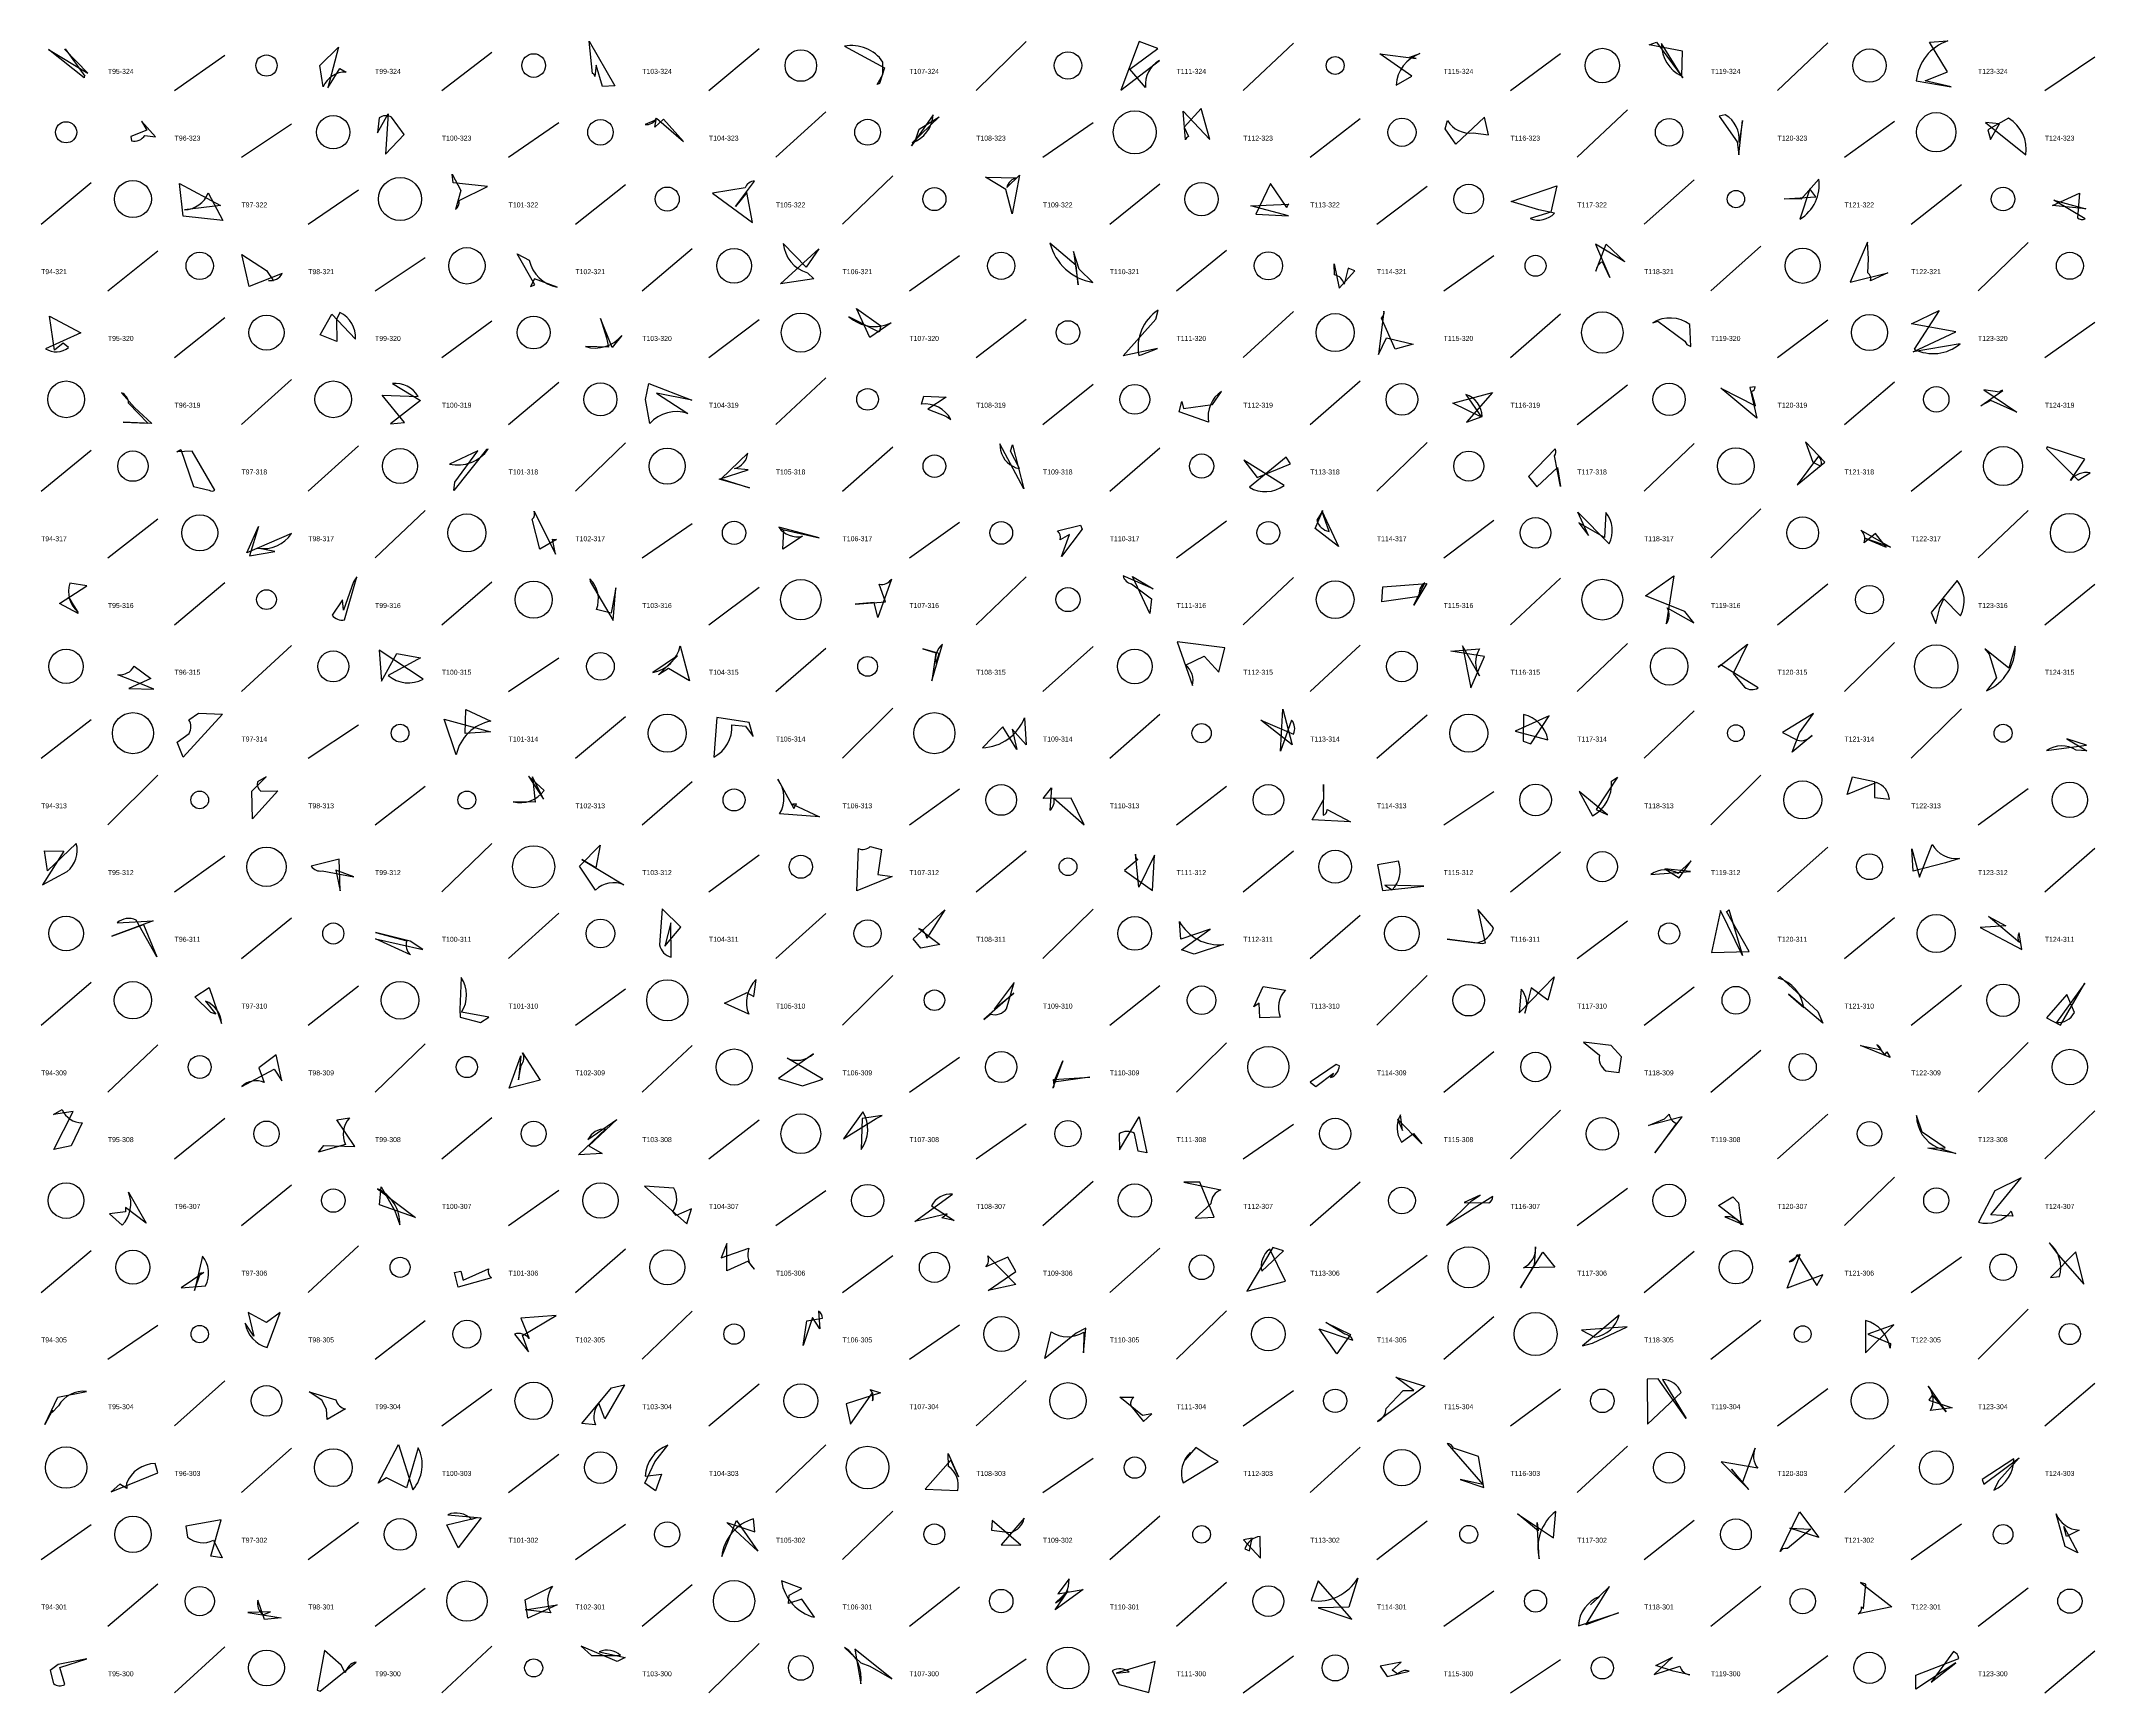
# Model space of a CAD drawing. Header units: millimetres. Extents: x -1 to 9990, y 0 to 15990.
# Drawn here: x 3760 to 4990, y 12000 to 12990 of the extents above; entities that cross this region are included whole.
import ezdxf

# ---------------------------------------------------------------- set-up
doc = ezdxf.new("R2010")
doc.units = ezdxf.units.MM
doc.layers.add('TEXT', color=3, linetype='Continuous')
doc.layers.add('WALL', color=1, linetype='Continuous')

msp = doc.modelspace()

# ---------------------------------------------------------------- linework, layer by layer
for points in [[(4096.3, 12962.5), (4092.4, 12975.3), (4091.7, 12968.4, 0.3), (4090.2, 12970.2), (4088.2, 12989.6), (4103.7, 12962.8)], [(4417.6, 12989.4), (4406.7, 12960.2), (4429.7, 12978, 0.3), (4421.4, 12961.9), (4412.1, 12972.8), (4428.7, 12985.2)], [(4727.4, 12988.9), (4743.2, 12967.6), (4730.4, 12988.1, 0.3), (4742.6, 12968.7), (4743, 12983.5), (4723.1, 12987.3)], [(4901.7, 12971.3), (4890.9, 12989), (4902, 12989.7, 0.3), (4883, 12965.8), (4903.9, 12962.2), (4888.4, 12965.9)], [(3774.3, 12984.5), (3774.5, 12984.9), (3786.2, 12968.7, 0.3), (3785.9, 12967.7), (3764.4, 12984.5), (3788.1, 12970.5)], [(3931.7, 12961.7), (3938.9, 12973.3), (3942.7, 12971.1, 0.3), (3928.9, 12962.3), (3926.9, 12975), (3938.2, 12986)], [(4260.8, 12963.7), (4264.1, 12969.6), (4264.2, 12977.1, 0.3), (4241.1, 12986.5), (4265.1, 12973.6), (4262.1, 12964.2)], [(4583.5, 12979.3), (4579.7, 12980), (4585.8, 12982.1, 0.3), (4571.5, 12963.2), (4581, 12968.6), (4561.8, 12982)], [(3823.4, 12936.3), (3813.8, 12932.5), (3814.1, 12929.8, 0.3), (3822.2, 12933.1), (3828.5, 12932.3), (3820.1, 12941.7)], [(3966.2, 12921.9), (3977.4, 12933.6), (3969.9, 12944, 0.3), (3962.4, 12943.6), (3961.5, 12934.6), (3967.9, 12946)], [(4127.6, 12938), (4128.3, 12942.5), (4121.7, 12939.6, 0.3), (4128.6, 12943.4), (4144.8, 12929.5), (4132.7, 12942.9)], [(4285.9, 12936.9), (4297.8, 12944.3), (4281.6, 12928.7, 0.3), (4294.3, 12945.5), (4281.3, 12926.8), (4283.5, 12929.6)], [(4454.8, 12949.2), (4444.6, 12938.1), (4447.1, 12932.4, 0.3), (4445.4, 12930.5), (4444, 12947.7), (4459.9, 12930.7)], [(4607.2, 12927.9), (4600.9, 12937), (4602.3, 12942, 0.3), (4617.7, 12934.6), (4626.8, 12933.5), (4624.5, 12944)], [(4776.8, 12921.5), (4779, 12942.1), (4776.9, 12928.9, 0.3), (4768.6, 12945.5), (4764.9, 12944.7), (4775.8, 12929.3)], [(4932.9, 12940.1), (4924.4, 12940.9), (4948.7, 12921.5, 0.3), (4938.3, 12943.4), (4925.9, 12936.5), (4927.4, 12930.6)], [(3842.8, 12904.4), (3867.5, 12891.1), (3845.8, 12888.5, 0.3), (3860.1, 12898.7), (3868.9, 12882.1), (3845, 12884.7)], [(4006.2, 12909.9), (4011.4, 12900.1), (4008.1, 12888.7, 0.3), (4010.4, 12894.1), (4027.3, 12902.5), (4006.8, 12904.8)], [(4182.6, 12899), (4175.8, 12890.6), (4187.3, 12905.8, 0.3), (4181.6, 12901.7), (4162, 12898.5), (4186, 12881)], [(4337.7, 12900.8), (4325.6, 12908.2), (4344.4, 12907.7, 0.3), (4338.3, 12901.9), (4346, 12909.4), (4341.5, 12886.2)], [(4507.1, 12885), (4484.4, 12891), (4507.2, 12891.9, 0.3), (4506.1, 12890), (4496.3, 12904.4), (4487.4, 12885.9)], [(4667.8, 12902.9), (4664.1, 12887.1), (4651.7, 12883.3, 0.3), (4666.4, 12886.5), (4656.9, 12888.6), (4640.4, 12893.5)], [(4822.9, 12896.4), (4819.2, 12901.1), (4813.3, 12882.9, 0.3), (4824.6, 12907), (4814.1, 12895), (4803.8, 12895.2)], [(4964.5, 12891.2), (4980.8, 12898.5), (4979.6, 12883.8, 0.3), (4984.1, 12883.2), (4965.3, 12894.4), (4984.5, 12889.1)], [(4225.7, 12865.2), (4218.2, 12854.1), (4204.4, 12868.4, 0.3), (4218.9, 12850.8), (4222.7, 12847.2), (4202.8, 12844.3)], [(4381.1, 12843.6), (4379.9, 12855.1), (4364.2, 12868.6, 0.3), (4389.9, 12845.1), (4381.7, 12852.9), (4378.2, 12863.6)], [(4690.9, 12868), (4699.4, 12848), (4695, 12857.4, 0.3), (4691.2, 12851.8), (4697.3, 12868), (4708.4, 12857.3)], [(4843.5, 12845.3), (4865.9, 12850.8), (4855.6, 12846, 0.3), (4854.1, 12850.8), (4854.4, 12859.2), (4853.9, 12869.2)], [(3895.1, 12852.1), (3899.1, 12846), (3896.2, 12846.2, 0.3), (3904.4, 12850.4), (3884.7, 12842.6), (3880.3, 12861.8)], [(4055.6, 12843.6), (4045.2, 12862.2), (4052.3, 12858.4, 0.3), (4069.1, 12842.2), (4055.4, 12847.2), (4053.2, 12842.6)], [(4546.7, 12851.9), (4542.8, 12853.6), (4540.4, 12844.1, 0.3), (4534.7, 12849.5), (4534.4, 12856.2), (4537.4, 12841.6)], [(4262.9, 12819), (4261.9, 12815.2), (4243.8, 12824.5, 0.3), (4269.1, 12820.9), (4256.3, 12812.1), (4248.3, 12829.4)], [(3765, 12824.9), (3783.8, 12814.8), (3762.7, 12805.2, 0.3), (3776.5, 12806), (3773.2, 12808.7), (3768, 12804.5)], [(3927.2, 12813.7), (3934.1, 12826), (3948.4, 12811, 0.3), (3939, 12827.1), (3936.9, 12822.8), (3937.1, 12809.6)], [(4098.6, 12811.9), (4099.9, 12806.3), (4086, 12806.6, 0.3), (4107.8, 12813.2), (4102, 12806), (4095, 12823.4)], [(4408, 12801.1), (4427.7, 12823.1), (4428.9, 12828.4, 0.3), (4417.4, 12801.2), (4418.8, 12801.7), (4428.5, 12805.5)], [(4581.8, 12808.1), (4571, 12805), (4562.7, 12823.7, 0.3), (4564.2, 12827.9), (4560.9, 12801.9), (4565.8, 12811.8)], [(4745.6, 12807.8), (4748, 12806.6), (4747.4, 12819.9, 0.3), (4725.2, 12820.9), (4728.3, 12821.9), (4744.5, 12809.9)], [(4880.2, 12820.2), (4896.7, 12828.3), (4881.8, 12805.1, 0.3), (4909.2, 12808.2), (4881.1, 12803.4), (4906.7, 12815.4)], [(3977.6, 12761.2), (3964.2, 12777.6), (3985.8, 12776.7, 0.3), (3970.4, 12784.4), (3987.2, 12774.4), (3969.2, 12760.4)], [(4149.7, 12774.6), (4128.6, 12778.8), (4147.4, 12766.5, 0.3), (4124.5, 12760.6), (4122, 12775), (4124, 12784.5)], [(4444.1, 12769.6), (4461.6, 12772), (4467, 12779.8, 0.3), (4459.2, 12761.3), (4441.6, 12767.6), (4443.1, 12773.8)], [(4766, 12781.6), (4786.7, 12771.1), (4784.4, 12779.7, 0.3), (4786.5, 12782.4), (4783.4, 12782), (4787.5, 12763.8)], [(4927.6, 12774.3), (4921.7, 12771.1), (4934.9, 12780.2, 0.3), (4932.9, 12779.3), (4923.4, 12780.7), (4943.2, 12767.4)], [(3809.1, 12761.3), (3824, 12760.8), (3812.4, 12772.7, 0.3), (3808.2, 12778.9), (3815.9, 12770.2), (3826.4, 12760.5)], [(4291.1, 12769.2), (4301.8, 12764.9), (4304.9, 12763, 0.3), (4287.2, 12772.2), (4288.6, 12777), (4302.1, 12776.3)], [(4629.2, 12779.2), (4613.6, 12761.3), (4623.1, 12764.7, 0.3), (4613.3, 12778), (4622.6, 12764.3), (4605.4, 12772.8)], [(3843.6, 12745), (3851.2, 12722.8), (3860.7, 12720.6, 0.3), (3864.1, 12720.5), (3850.5, 12743.9), (3841.3, 12743.5)], [(4007.8, 12725.3), (4021.6, 12744.2), (4004.6, 12736.2, 0.3), (4027.8, 12745.2), (4026.7, 12744.9), (4007.1, 12720.3)], [(4348.5, 12721.4), (4334.1, 12748.3), (4334.6, 12744.5, 0.3), (4345.9, 12733.5), (4340.5, 12744), (4341.8, 12747.8)], [(4668.1, 12734.2), (4669.9, 12722.7), (4666.4, 12741.1, 0.3), (4666.7, 12745.3), (4650.8, 12728.8), (4655.7, 12722.5)], [(4816.6, 12749.5), (4821, 12737.4), (4825.9, 12734.9, 0.3), (4824.5, 12741), (4811.7, 12723.8), (4828.3, 12737.4)], [(4961, 12745.5), (4980, 12726.5), (4987.2, 12730.9, 0.3), (4975.3, 12726.3), (4984, 12739.1), (4961.4, 12746.5)], [(4166.1, 12727.1), (4183.5, 12732.7), (4175.2, 12733.5, 0.3), (4183.3, 12742.8), (4167.2, 12727.4), (4184.2, 12721.9)], [(4508.3, 12736.3), (4505.7, 12740.4), (4483.6, 12722.3, 0.3), (4504.4, 12723.4), (4480.4, 12738.6), (4488.3, 12728.1)], [(4068.7, 12691.1), (4058.6, 12685.2), (4054.2, 12703.2, 0.3), (4055.3, 12708.1), (4068.1, 12682.3), (4066.2, 12691.3)], [(4523.1, 12697.7), (4527.6, 12708.4), (4524, 12702.6, 0.3), (4531.4, 12695.9), (4527.1, 12708.3), (4537, 12686.9)], [(4686.8, 12693.4), (4680.4, 12707.5), (4699, 12688.4, 0.3), (4697, 12707.3), (4696.3, 12692.2), (4680.9, 12701)], [(3884.9, 12681.3), (3899.9, 12683.8), (3889.6, 12685.9, 0.3), (3910, 12694.7), (3883.2, 12683.1), (3890.3, 12698.8)], [(4203.3, 12697.3), (4226, 12692), (4201.8, 12698.4, 0.3), (4216, 12693), (4204.3, 12685.2), (4204.8, 12696.7)], [(4371.1, 12680.9), (4375.9, 12694.1), (4370.4, 12690.9, 0.3), (4368.7, 12696.2), (4382.4, 12699.6), (4383.5, 12697.2)], [(4864.9, 12686.4), (4858.5, 12694.6), (4851.8, 12689.1, 0.3), (4849.9, 12696.6), (4867.6, 12686.4), (4852.7, 12691.6)], [(4413.6, 12668.9), (4426, 12661.5), (4408, 12669.3, 0.3), (4413.1, 12664.5), (4425.1, 12655.4), (4424.1, 12646.6)], [(4720.8, 12657.2), (4737.8, 12669.2), (4733.3, 12640.5, 0.3), (4733.8, 12650), (4749.8, 12641.1), (4744.5, 12647.9)], [(3771.1, 12652.6), (3787.5, 12663.2), (3777.2, 12664.9, 0.3), (3782.2, 12647.5), (3776.5, 12656.6), (3782.2, 12646.6)], [(3941.2, 12648.7), (3940.6, 12654.9), (3934.3, 12645.8, 0.3), (3941.7, 12642.9), (3949, 12668.6), (3947.2, 12665.6)], [(4104.3, 12662), (4101.5, 12646.8), (4092.6, 12649.1, 0.3), (4088.7, 12667.4), (4088.9, 12665.8), (4102.7, 12642.5)], [(4247.5, 12652.2), (4265.7, 12653.6), (4262, 12664.2, 0.3), (4269.2, 12667.3), (4261.2, 12644.3), (4259, 12653.3)], [(4589.9, 12664.7), (4582.2, 12651.7), (4588.6, 12665, 0.3), (4585.4, 12656.8), (4562.9, 12653.6), (4563.6, 12662.6)], [(4897.1, 12650.3), (4899.5, 12655.4), (4909.5, 12645.4, 0.3), (4907.5, 12666.4), (4892, 12647.3), (4894.7, 12640.8)], [(3973.1, 12622.8), (3987.2, 12620.1), (3967.9, 12609.5, 0.3), (3988.9, 12607.3), (3962.5, 12624.7), (3963.8, 12606.1)], [(4129.8, 12609.9), (4141.2, 12621.4), (4126.4, 12611.3, 0.3), (4142.8, 12627.3), (4148.3, 12606.3), (4135.7, 12613.8)], [(4295.8, 12623.2), (4293.4, 12606.4), (4299.8, 12628.3, 0.3), (4296.1, 12616.7), (4297.9, 12622.7), (4288, 12625.6)], [(4468.9, 12626.1), (4440.4, 12629.8), (4449.5, 12603.5, 0.3), (4445.4, 12615.8), (4456.5, 12621.1), (4465.3, 12611.6)], [(4624.5, 12620.9), (4604.3, 12624.1), (4621.5, 12625.5, 0.3), (4621.5, 12609.3), (4611.2, 12627.4), (4616.3, 12602.1)], [(4782, 12628.4), (4773.4, 12610.8), (4780.2, 12602.5, 0.3), (4788.4, 12602.1), (4766, 12615.9), (4764.3, 12614.5)], [(4926.6, 12622.4), (4931.1, 12608.2), (4925.1, 12600.4, 0.3), (4942.3, 12627.1), (4938.4, 12613.9), (4924.1, 12625.6)], [(3827.6, 12601.3), (3820.8, 12604.2), (3805.9, 12609.9, 0.3), (3815.8, 12615.2), (3825.7, 12607.7), (3812.5, 12601.7)], [(3845, 12560.7), (3841.5, 12569.6), (3848.6, 12574.9, 0.3), (3848.5, 12583), (3854.2, 12586.9), (3868.6, 12586.4)], [(4014, 12574.9), (4014.4, 12589.1), (4029.3, 12582.2, 0.3), (4008.6, 12562.1), (4001.4, 12583.4), (4029.1, 12575.9)], [(4184.1, 12581.4), (4164.7, 12584.4), (4162.8, 12560.7, 0.3), (4173.7, 12579.9), (4181.9, 12579.1), (4186.4, 12573)], [(4344.3, 12565.3), (4335.9, 12578.8), (4323.8, 12566.3, 0.3), (4348.9, 12584.1), (4349.9, 12568), (4341.6, 12577.4)], [(4509.3, 12568.1), (4490.5, 12582.7), (4510, 12574.5, 0.3), (4508.9, 12582.8), (4502.2, 12564.2), (4503.6, 12589.3)], [(4663.1, 12585.3), (4642.7, 12576.3), (4662.4, 12571.1, 0.3), (4647.8, 12586.1), (4647.5, 12570.3), (4652.1, 12568.7)], [(4821.5, 12586.7), (4802.9, 12575.4), (4811.8, 12570.8, 0.3), (4820.6, 12573.7), (4808.6, 12563.7), (4813.1, 12575.3)], [(4973.2, 12571.7), (4985.2, 12564.5), (4978.7, 12564.8, 0.3), (4961.1, 12564.6), (4965.3, 12565.3), (4985, 12567.8)], [(3886.3, 12540.2), (3894.8, 12548.9), (3889.6, 12545.9, 0.3), (3891.7, 12540.2), (3901.8, 12540.4), (3886.7, 12523.6)], [(4054.4, 12548.8), (4055.8, 12533.6), (4042.7, 12533.9, 0.3), (4061.3, 12540.6), (4051.9, 12549.3), (4060.8, 12535.4)], [(4210, 12532.5), (4226.1, 12524.9), (4202.3, 12526.6, 0.3), (4201.2, 12547.5), (4210.9, 12529.8), (4212.4, 12532.6)], [(4698, 12526), (4681.1, 12540), (4689.2, 12525.5, 0.3), (4700.4, 12546.2), (4704.1, 12548.6), (4691.4, 12529.2)], [(4857.9, 12546.1), (4858, 12536.4), (4866.9, 12535.5, 0.3), (4859.2, 12545.4), (4841.7, 12538.3), (4844.8, 12548.9)], [(4360.2, 12535.8), (4365.2, 12542.2), (4364.1, 12528.8, 0.3), (4366.5, 12536), (4384.6, 12520), (4376.9, 12536)], [(4528.3, 12535.5), (4528.1, 12544.2), (4527.9, 12525.8, 0.3), (4530.2, 12529.2), (4544.2, 12521.8), (4521.3, 12523)], [(3773.7, 12504.3), (3760.9, 12484.1), (3775.6, 12492.2, 0.3), (3781.1, 12509), (3763.8, 12492.5), (3762, 12504.6)], [(3939.2, 12480.5), (3938.6, 12499.6), (3921.8, 12495.3, 0.3), (3928.4, 12492.5), (3947.4, 12488.9), (3936.6, 12492.9)], [(4092.2, 12494.4), (4083.8, 12499.3), (4109, 12484.1, 0.3), (4092.1, 12481), (4082.4, 12495.3), (4094.8, 12507.9)], [(4269.7, 12489.1), (4248.5, 12480.5), (4249.6, 12505.9, 0.3), (4256.6, 12507.1), (4263.3, 12505.4), (4261.2, 12490.3)], [(4426.9, 12501.9), (4417.5, 12482.7), (4415.4, 12502.5, 0.3), (4416.8, 12499.4), (4408.8, 12492.8), (4425.6, 12480.8)], [(4588.1, 12483.3), (4564.8, 12483.9), (4569.1, 12481.2, 0.3), (4572.9, 12498.3), (4560.4, 12496.1), (4563.3, 12480.8)], [(4741.1, 12488.3), (4748.1, 12498.6), (4740.5, 12490.9, 0.3), (4724.1, 12490.4), (4747.8, 12492.1), (4732.4, 12493.7)], [(4880.3, 12505.7), (4884.9, 12488.7), (4892.5, 12508.4, 0.3), (4908.9, 12499.9), (4900.6, 12497.3), (4881.2, 12492.4)], [(3821.4, 12460.4), (3829.3, 12441), (3816.9, 12463, 0.3), (3805.6, 12461.4), (3827.1, 12462.5), (3802.4, 12453.3)], [(4143.1, 12458.7), (4131.9, 12469.7), (4130.4, 12448.2, 0.3), (4137.4, 12440.9), (4137.1, 12461.4), (4133.5, 12447.4)], [(4282.3, 12451.8), (4301.2, 12469.2), (4290.4, 12452.2, 0.3), (4285.6, 12458), (4298.3, 12448.3), (4286.8, 12446.2)], [(4460.2, 12457.6), (4442.5, 12451.6), (4441.7, 12462.2, 0.3), (4468.2, 12448.4), (4450.6, 12442.7), (4442.9, 12445.1)], [(4623.2, 12448.8), (4602.1, 12451.6), (4619.4, 12449.4, 0.3), (4629.9, 12458.4), (4620.5, 12469.4), (4624.9, 12449.1)], [(4760.4, 12443.6), (4783, 12444.3), (4769.3, 12468.1, 0.3), (4770.7, 12469.4), (4778.9, 12441.9), (4765.7, 12468.8)], [(4921.2, 12458.5), (4946.3, 12445.4), (4944.6, 12455.4, 0.3), (4944.8, 12449.5), (4926.2, 12465.2), (4936.7, 12459.5)], [(3981.1, 12450.3), (3960.3, 12455.6), (3979, 12450.5, 0.3), (3981.2, 12442.2), (3960.2, 12451.7), (3988.6, 12445.3)], [(4023.2, 12401.6), (4028.2, 12404.8), (4011.8, 12407.9, 0.3), (4011.6, 12428.7), (4010.8, 12409.5), (4010.9, 12404.8)], [(4182.4, 12419.7), (4186.8, 12417.2), (4188.2, 12427.4, 0.3), (4183.8, 12406.6), (4169.3, 12413.2), (4182.4, 12419.4)], [(4342.5, 12419.2), (4324.5, 12403.4), (4328.6, 12406.6, 0.3), (4338.2, 12409.9), (4342.7, 12425.6), (4330.8, 12409.6)], [(4486.2, 12411.1), (4491.8, 12423.2), (4505.3, 12421.1, 0.3), (4502.1, 12404.9), (4489.9, 12404.4), (4489.5, 12413.3)], [(4662.3, 12415), (4652.4, 12422.4), (4648.5, 12407.3, 0.3), (4646.3, 12421.7), (4645.1, 12407.5), (4666.2, 12429.1)], [(4827, 12401.2), (4806.4, 12418.6), (4815.6, 12410.6, 0.3), (4800.4, 12428.2), (4801.4, 12429.2), (4824.1, 12408.3)], [(4969.3, 12400.1), (4983.9, 12425.2), (4967, 12401.6, 0.3), (4977.7, 12407.6), (4973.1, 12418.4), (4961.1, 12404.5)], [(3852, 12417), (3860.6, 12422.7), (3868, 12401.1, 0.3), (3858.5, 12414.5), (3864.6, 12406.7), (3861.6, 12407.7)], [(4700.2, 12387.8), (4683.8, 12389.9), (4693.3, 12382, 0.3), (4697, 12372.8), (4705.1, 12371.8), (4706.4, 12381)], [(4867.3, 12380.7), (4849.6, 12387.9), (4861.9, 12385.3, 0.3), (4859.3, 12388.2), (4864.1, 12382.1), (4865.3, 12384)], [(3900.8, 12382.3), (3890.5, 12374.5), (3893.7, 12365.8, 0.3), (3880.3, 12363.4), (3899.5, 12373.7), (3904.2, 12366.8)], [(4047.3, 12381.7), (4046, 12367.3), (4047.5, 12376, 0.3), (4048.4, 12383.5), (4058.8, 12367.1), (4040.4, 12362.3)], [(4215.9, 12363.8), (4228.2, 12367.7), (4206.8, 12380.3, 0.3), (4222.5, 12382.8), (4201.6, 12368.2), (4203.5, 12367.6)], [(4366.5, 12366), (4372, 12378.6), (4365.9, 12362.5, 0.3), (4366.7, 12364.1), (4366.4, 12367.5), (4388.1, 12368.9)], [(4523.5, 12363.4), (4534.1, 12371.4), (4532.3, 12368.7, 0.3), (4537.5, 12375.7), (4535.5, 12376.5), (4520.1, 12365.9)], [(3779.3, 12348.3), (3767.5, 12346.5), (3772.6, 12349.5, 0.3), (3784.6, 12341.6), (3778.1, 12327.7), (3767.7, 12325.6)], [(3947.9, 12327.4), (3937.2, 12343.4), (3944.7, 12344.5, 0.3), (3942.3, 12328.5), (3926.1, 12323.9), (3929.4, 12328)], [(4096, 12323.2), (4081.9, 12322.3), (4098.1, 12337.8, 0.3), (4087.5, 12331.6), (4104.9, 12343.5), (4088.1, 12327.7)], [(4263.7, 12346), (4251.8, 12344.2), (4251.1, 12325.6, 0.3), (4252.2, 12348.2), (4240.5, 12332), (4260.1, 12344.1)], [(4422.2, 12323.6), (4417.1, 12324.6), (4414.9, 12335.2, 0.3), (4405.6, 12334.9), (4405.8, 12325.4), (4417.6, 12345.1)], [(4572.4, 12343.7), (4575.3, 12337), (4574.2, 12346.3, 0.3), (4574.8, 12330), (4582, 12335.2), (4586.9, 12328.9)], [(4722.7, 12339.9), (4732.2, 12344), (4735.1, 12346.7, 0.3), (4739.4, 12341.3), (4726.4, 12323.5), (4742.8, 12345.1)], [(4900.3, 12326.5), (4886.6, 12336), (4883.2, 12345.9, 0.3), (4895.8, 12326.8), (4906.7, 12323.1), (4889.9, 12326.3)], [(3810.6, 12288.3), (3801, 12287), (3808.5, 12280.2, 0.3), (3812.4, 12300.1), (3823, 12281.5), (3810.5, 12290.8)], [(3963.7, 12303.3), (3971.9, 12288.9), (3974.9, 12280.4, 0.3), (3961.4, 12302.1), (3984.3, 12284.8), (3962.6, 12292.5)], [(4149.6, 12290.1), (4140.3, 12286), (4138.3, 12288.5, 0.3), (4138.9, 12302.4), (4121.3, 12303.7), (4146.7, 12281.1)], [(4454, 12306.1), (4444.4, 12306), (4466.5, 12301.5, 0.3), (4460.6, 12293), (4451.2, 12284.5), (4462.5, 12285)], [(4945.8, 12308.7), (4930, 12300.9), (4920.2, 12282, 0.3), (4939.9, 12288.7), (4940.9, 12285.6), (4927.6, 12286.4)], [(4302.6, 12287), (4283.2, 12282.5), (4305.9, 12298.9, 0.3), (4293.3, 12291.8), (4306.9, 12283.1), (4299.4, 12284.6)], [(4621.9, 12298.2), (4612.2, 12293.8), (4627, 12293.7, 0.3), (4629.5, 12297.4), (4601.6, 12280.1), (4616.6, 12294.8)], [(4773.2, 12297.2), (4776.6, 12293.7), (4778.4, 12280.4, 0.3), (4768.4, 12285.2), (4779.3, 12280.7), (4764.6, 12292)], [(4170.7, 12269.3), (4167.2, 12260.6), (4183.8, 12266.5, 0.3), (4187.2, 12253.8), (4183.4, 12258.6), (4170.7, 12252.9)], [(4482.1, 12240.7), (4505.2, 12246.6), (4495.8, 12265.9, 0.3), (4491.1, 12252.6), (4504, 12264.8), (4497.7, 12266.9)], [(4659.3, 12264.1), (4666.6, 12255), (4647.8, 12254.6, 0.3), (4655, 12267.2), (4654.1, 12256.5), (4646, 12242.8)], [(4978.6, 12264.2), (4963.4, 12248.9), (4968.7, 12249.4, 0.3), (4962.6, 12269.6), (4968.1, 12262.2), (4983.3, 12244.9)], [(3857.5, 12251.9), (3843.8, 12242.8), (3858.5, 12243.9, 0.3), (3856.6, 12261.7), (3851.9, 12241.2), (3855.4, 12251.6)], [(4011.3, 12252.7), (4012.7, 12247.3), (4027.9, 12254, 0.3), (4029.7, 12248.6), (4009.8, 12243.1), (4007.6, 12251.9)], [(4343.7, 12252.5), (4339, 12261.1), (4325.8, 12255.3, 0.3), (4326.9, 12261.9), (4343.7, 12244.7), (4327.2, 12241.1)], [(4805.6, 12242.5), (4813.4, 12262.7), (4806.9, 12258.2, 0.3), (4811.6, 12262.6), (4823.4, 12244.1), (4827.1, 12250.4)], [(3884.1, 12228), (3887.4, 12213.8), (3882.3, 12221.5, 0.3), (3895.4, 12207), (3903.1, 12228), (3895, 12222)], [(4216.3, 12208.2), (4218.6, 12223), (4227.9, 12224.5, 0.3), (4225.6, 12228.8), (4226.3, 12218.1), (4221.9, 12225)], [(4709.9, 12219.3), (4682.6, 12217.3), (4690.5, 12213.1, 0.3), (4705.1, 12226.4), (4683.1, 12208), (4689.2, 12209.5)], [(4068.4, 12226.2), (4047.4, 12224.5), (4052.3, 12212.4, 0.3), (4043.6, 12215), (4052, 12204.3), (4048.4, 12214.1)], [(4379.9, 12215.5), (4361.2, 12200.4), (4364.9, 12216.4, 0.3), (4384.4, 12216.2), (4384.2, 12203.7), (4385.6, 12218.5)], [(4536, 12203.1), (4525.4, 12218.2), (4545.5, 12211.3, 0.3), (4540.7, 12214.9), (4529.4, 12222), (4544.1, 12214.8)], [(4854.1, 12214.9), (4867.5, 12209.4), (4867.3, 12206.6, 0.3), (4852.7, 12223.1), (4852.7, 12203.7), (4869.5, 12220.6)], [(3762.3, 12160.9), (3770, 12177.1), (3787.3, 12180.6, 0.3), (3770.5, 12172.1), (3766.7, 12168.1), (3766.8, 12169.5)], [(3928.2, 12175.4), (3920.5, 12180.4), (3936.6, 12175.6, 0.3), (3942.3, 12170.2), (3931.3, 12163.8), (3931, 12170.1)], [(4109.4, 12184.6), (4097.7, 12164.2), (4094.1, 12173.6, 0.3), (4092.1, 12160.7), (4083.9, 12161.5), (4101.7, 12182.8)], [(4244.7, 12161), (4257.9, 12179.8), (4258, 12175.1, 0.3), (4256.6, 12181.7), (4262.8, 12179.7), (4242.2, 12173.2)], [(4419.6, 12166.2), (4406.1, 12177.2), (4414.5, 12177.2, 0.3), (4412.6, 12172.1), (4420.3, 12162.6), (4425.3, 12167.2)], [(4571.4, 12189.1), (4588.7, 12183.8), (4560.4, 12162.7, 0.3), (4565.5, 12170.4), (4575.8, 12181.2), (4582.1, 12181.1)], [(4721.8, 12188), (4722, 12161), (4742.3, 12180, 0.3), (4731.1, 12187.7), (4745.3, 12164.4), (4728.4, 12188.1)], [(4890.6, 12175.4), (4904.5, 12170.8), (4891.5, 12169.2, 0.3), (4890.2, 12183.8), (4901, 12168.5), (4892.8, 12178.5)], [(3961.9, 12125.7), (3974.1, 12148.9), (3982.7, 12121.7, 0.3), (3985.9, 12146.9), (3978.8, 12122.9), (3966.9, 12128.9)], [(4121.6, 12125.7), (4127.5, 12138.5), (4135.3, 12148.4, 0.3), (4121.7, 12129.8), (4131.6, 12131.1), (4128, 12121.1)], [(4304.9, 12139.4), (4289.5, 12122), (4309, 12121.3, 0.3), (4303.5, 12135.7), (4303.2, 12143.5), (4309.5, 12129.4)], [(4451.6, 12147), (4444.9, 12139.5), (4448.3, 12144.1, 0.3), (4443.9, 12125.8), (4464.9, 12138.6), (4459.6, 12141.7)], [(4624.1, 12123), (4620.9, 12141.6), (4605.9, 12146.6, 0.3), (4602, 12149.4), (4623.4, 12124.9), (4609.9, 12127.9)], [(4772.4, 12134), (4779, 12125.9), (4786.6, 12146.6, 0.3), (4788.2, 12134.6), (4766.2, 12138.5), (4782.7, 12121.8)], [(4944.6, 12140.9), (4932.4, 12127.3), (4929.4, 12121.4, 0.3), (4941.5, 12140.2), (4922.5, 12127.9), (4923.5, 12125.1)], [(3802, 12120.4), (3829.9, 12131.8), (3828.4, 12137.5, 0.3), (3811.1, 12125.5), (3811.4, 12122.4), (3807.1, 12125)], [(3867.8, 12103.8), (3846.7, 12099.9), (3847.7, 12093.3, 0.3), (3863.3, 12091.5), (3868.4, 12081), (3861.6, 12082)], [(4003, 12100.7), (4020.6, 12105), (4017.8, 12104, 0.3), (4003.5, 12106.8), (4023.5, 12105), (4009.7, 12087)], [(4170.6, 12102.2), (4187.4, 12096.5), (4186.7, 12104.4, 0.3), (4167.6, 12081.7), (4176.5, 12103.3), (4189.3, 12084.9)], [(4329.6, 12103.3), (4329.1, 12097.5), (4340.4, 12096.1, 0.3), (4348.7, 12104.7), (4334.9, 12088.7), (4346.7, 12088.5)], [(4644.2, 12107.3), (4665.7, 12092.9), (4667.2, 12108.8, 0.3), (4657.2, 12080.3), (4655.9, 12102.2), (4656.6, 12097.1)], [(4807.2, 12098.7), (4819.8, 12098.2), (4805.8, 12086.5, 0.3), (4801.5, 12084.8), (4813.1, 12108.6), (4824.7, 12093.1)], [(4979.7, 12084), (4972.2, 12087.7), (4966.7, 12107.4, 0.3), (4980.5, 12097.6), (4973, 12093.8), (4971.4, 12099.8)], [(4480.2, 12091.7), (4490.2, 12080.7), (4490.1, 12093.7, 0.3), (4480.9, 12086.3), (4483.6, 12085.1), (4485.3, 12092.7)], [(4208.1, 12058.6), (4215.5, 12062.6), (4203.4, 12067.1, 0.3), (4223.2, 12045.3), (4215.6, 12056.2), (4207.7, 12053.5)], [(4367.3, 12049.7), (4375.1, 12061.1), (4367.6, 12054, 0.3), (4375.6, 12068.3), (4368.9, 12059.4), (4384.1, 12061.9)], [(4545, 12044.1), (4524.8, 12067.2), (4520.7, 12055.3, 0.3), (4548.6, 12068.8), (4543.1, 12051.3), (4524.8, 12050.9)], [(3903.8, 12045), (3893.9, 12043.9), (3889.9, 12055.6, 0.3), (3892.9, 12046.7), (3897.4, 12048.6), (3883.8, 12048.2)], [(4051.5, 12044.8), (4049.9, 12055.7), (4066.2, 12063.9, 0.3), (4065.3, 12048), (4050, 12049.8), (4069.1, 12052.7)], [(4699.3, 12063.7), (4688, 12052.7), (4693.4, 12057.7, 0.3), (4680.7, 12040.3), (4704.7, 12048), (4685.2, 12040.8)], [(4849.6, 12066.1), (4868.4, 12051.5), (4848.3, 12047.4, 0.3), (4850.3, 12051.5), (4851.5, 12050.6), (4852.8, 12065.2)], [(3770.2, 12017), (3765.4, 12013.5), (3767.4, 12005.6, 0.3), (3774.2, 12005), (3771.3, 12015.2), (3787.5, 12020.4)], [(3925.3, 12001.6), (3927.2, 12001.1), (3948.7, 12018.5, 0.3), (3942.2, 12012), (3939.7, 12016.6), (3929.8, 12025.5)], [(4083.5, 12028), (4089.6, 12022.4), (4107, 12022.5, 0.3), (4094.3, 12024.7), (4109.7, 12021.2), (4105, 12018.8)], [(4269.5, 12008.5), (4247.4, 12026.2), (4250.9, 12005.5, 0.3), (4241.2, 12027.3), (4250.9, 12018), (4256.4, 12016.1)], [(4427.3, 12018.8), (4403.8, 12011.9), (4411.7, 12012.6, 0.3), (4401.5, 12013.2), (4405.7, 12005.1), (4423.4, 12000.3)], [(4561.9, 12016.1), (4566.2, 12009.9), (4579.3, 12013.1, 0.3), (4572.5, 12011.3), (4569.2, 12013.6), (4574.6, 12018.5)], [(4737.1, 12021.5), (4726, 12011), (4741.4, 12016.1, 0.3), (4747.4, 12010.8), (4737.4, 12013.1), (4727.1, 12016.5)], [(4882.8, 12002.2), (4882.8, 12010.7), (4908.4, 12020.6, 0.3), (4905.4, 12024.8), (4891.9, 12006.5), (4906.7, 12018)]]:
    msp.add_lwpolyline(points, format="xyb", close=True)
for centre, radius in [((3895, 12975), 6.39), ((4055, 12975), 7.09), ((4215, 12975), 9.47), ((4375, 12975), 8.21), ((4535, 12975), 5.38), ((4695, 12975), 10.3), ((4855, 12975), 10), ((3775, 12935), 6.35), ((3935, 12935), 9.96), ((4095, 12935), 7.62), ((4255, 12935), 7.76), ((4415, 12935), 12.9), ((4575, 12935), 8.42), ((4735, 12935), 8.24), ((4895, 12935), 11.8), ((3815, 12895), 11.1), ((3975, 12895), 12.9), ((4455, 12895), 10), ((4615, 12895), 8.88), ((4135, 12895), 7.2), ((4295, 12895), 6.91), ((4775, 12895), 5.2), ((4935, 12895), 7.05), ((4015, 12855), 10.9), ((3855, 12855), 8.19), ((4175, 12855), 10.4), ((4335, 12855), 8.12), ((4495, 12855), 8.44), ((4655, 12855), 6.3), ((4815, 12855), 10.5), ((4975, 12855), 8.08), ((3895, 12815), 10.5), ((4055, 12815), 9.82), ((4215, 12815), 11.7), ((4375, 12815), 7.11), ((4535, 12815), 11.4), ((4695, 12815), 12.4), ((4855, 12815), 10.8), ((3775, 12775), 11), ((3935, 12775), 11), ((4095, 12775), 9.9), ((4255, 12775), 6.51), ((4415, 12775), 8.93), ((4575, 12775), 9.53), ((4735, 12775), 9.67), ((4895, 12775), 7.61), ((3815, 12735), 9.11), ((3975, 12735), 10.5), ((4135, 12735), 10.8), ((4615, 12735), 9.01), ((4775, 12735), 11), ((4935, 12735), 11.7), ((4295, 12735), 6.79), ((4455, 12735), 7.26), ((4015, 12695), 11.4), ((4975, 12695), 11.7), ((3855, 12695), 10.8), ((4175, 12695), 6.97), ((4335, 12695), 6.83), ((4495, 12695), 6.83), ((4655, 12695), 9.17), ((4815, 12695), 9.55), ((3895, 12655), 5.91), ((4055, 12655), 11.1), ((4215, 12655), 12.1), ((4375, 12655), 7.19), ((4535, 12655), 11.3), ((4695, 12655), 12.2), ((4855, 12655), 8.45), ((3775, 12615), 10.3), ((3935, 12615), 9.28), ((4095, 12615), 8.29), ((4255, 12615), 5.92), ((4415, 12615), 10.4), ((4575, 12615), 9.2), ((4735, 12615), 11.2), ((4895, 12615), 13), ((3815, 12575), 12.3), ((4135, 12575), 11.4), ((4295, 12575), 12.3), ((4615, 12575), 11.4), ((3975, 12575), 5.34), ((4455, 12575), 5.76), ((4775, 12575), 5), ((4935, 12575), 5.4), ((4815, 12535), 11.4), ((3855, 12535), 5.28), ((4015, 12535), 5.35), ((4175, 12535), 6.57), ((4335, 12535), 9.22), ((4495, 12535), 9.18), ((4655, 12535), 9.5), ((4975, 12535), 10.6), ((3895, 12495), 11.8), ((4055, 12495), 12.6), ((4215, 12495), 6.92), ((4375, 12495), 5.32), ((4535, 12495), 9.85), ((4695, 12495), 9.03), ((4855, 12495), 7.74), ((3775, 12455), 10.4), ((3935, 12455), 6.33), ((4095, 12455), 8.58), ((4255, 12455), 8.16), ((4415, 12455), 10.1), ((4575, 12455), 10.4), ((4735, 12455), 6.36), ((4895, 12455), 11.4), ((3815, 12415), 11.2), ((3975, 12415), 11.3), ((4135, 12415), 12.3), ((4455, 12415), 8.54), ((4615, 12415), 9.44), ((4775, 12415), 8.33), ((4935, 12415), 9.7), ((4295, 12415), 6.14), ((4495, 12375), 12.3), ((3855, 12375), 6.82), ((4015, 12375), 6.35), ((4175, 12375), 10.8), ((4335, 12375), 9.37), ((4655, 12375), 8.87), ((4815, 12375), 8.14), ((4975, 12375), 10.6), ((3895, 12335), 7.62), ((4055, 12335), 7.5), ((4215, 12335), 11.9), ((4375, 12335), 7.88), ((4535, 12335), 9.37), ((4695, 12335), 9.74), ((4855, 12335), 7.34), ((3775, 12295), 10.7), ((3935, 12295), 7.02), ((4095, 12295), 10.6), ((4255, 12295), 9.7), ((4415, 12295), 9.94), ((4575, 12295), 8.01), ((4735, 12295), 9.73), ((4895, 12295), 7.56), ((3815, 12255), 10.2), ((4135, 12255), 10.5), ((4295, 12255), 9.03), ((4615, 12255), 12.3), ((4775, 12255), 10), ((3975, 12255), 6.01), ((4455, 12255), 7.38), ((4935, 12255), 7.95), ((4655, 12215), 12.9), ((3855, 12215), 5.2), ((4015, 12215), 8.35), ((4175, 12215), 6.11), ((4335, 12215), 10.5), ((4495, 12215), 10.1), ((4815, 12215), 5.03), ((4975, 12215), 6.34), ((3895, 12175), 9.18), ((4055, 12175), 11.2), ((4215, 12175), 10.2), ((4375, 12175), 10.9), ((4535, 12175), 6.98), ((4695, 12175), 7.07), ((4855, 12175), 11), ((3775, 12135), 12.4), ((3935, 12135), 11.3), ((4095, 12135), 9.53), ((4255, 12135), 12.8), ((4415, 12135), 6.36), ((4575, 12135), 10.9), ((4735, 12135), 9.26), ((4895, 12135), 10.1), ((3815, 12095), 10.9), ((3975, 12095), 9.54), ((4775, 12095), 9.23), ((4135, 12095), 7.55), ((4295, 12095), 6.26), ((4455, 12095), 5.27), ((4615, 12095), 5.35), ((4935, 12095), 5.88), ((4015, 12055), 12.1), ((4175, 12055), 12.4), ((3855, 12055), 8.77), ((4335, 12055), 7.03), ((4495, 12055), 9.21), ((4655, 12055), 6.64), ((4815, 12055), 7.6), ((4975, 12055), 7.27), ((3895, 12015), 10.7), ((4055, 12015), 5.41), ((4215, 12015), 7.43), ((4375, 12015), 12.5), ((4535, 12015), 7.84), ((4695, 12015), 6.64), ((4855, 12015), 9.33)]:
    msp.add_circle(centre, radius)
at = {"layer": 'WALL'}
for p, q in [((4320, 12960), (4350, 12989.3)), ((3840, 12960), (3870, 12981.2)), ((4000, 12960), (4030, 12983)), ((4160, 12960), (4190, 12985.1)), ((4480, 12960), (4510, 12988.4)), ((4640, 12960), (4670, 12982.2)), ((4800, 12960), (4830, 12988.5)), ((4960, 12960), (4990, 12980.2)), ((3880, 12920), (3910, 12940.1)), ((4040, 12920), (4070, 12940.9)), ((4200, 12920), (4230, 12947.2)), ((4360, 12920), (4390, 12940.9)), ((4520, 12920), (4550, 12943.3)), ((4680, 12920), (4710, 12948.5)), ((4840, 12920), (4870, 12941.6)), ((3760, 12880), (3790, 12905)), ((4080, 12880), (4110, 12903.7)), ((4240, 12880), (4270, 12909)), ((4400, 12880), (4430, 12904.1)), ((4560, 12880), (4590, 12902.7)), ((4720, 12880), (4750, 12906.6)), ((4880, 12880), (4910, 12903.7)), ((3920, 12880), (3950, 12900.6)), ((4760, 12840), (4790, 12866.8)), ((4920, 12840), (4950, 12869)), ((3800, 12840), (3830, 12864)), ((3960, 12840), (3990, 12860)), ((4120, 12840), (4150, 12865.3)), ((4280, 12840), (4310, 12861.1)), ((4440, 12840), (4470, 12864.3)), ((4600, 12840), (4630, 12861.1)), ((3840, 12800), (3870, 12824)), ((4000, 12800), (4030, 12822.1)), ((4160, 12800), (4190, 12822.8)), ((4320, 12800), (4350, 12823)), ((4480, 12800), (4510, 12827.6)), ((4640, 12800), (4670, 12826.3)), ((4800, 12800), (4830, 12822.6)), ((4960, 12800), (4990, 12821.2)), ((3880, 12760), (3910, 12786.8)), ((4040, 12760), (4070, 12785.2)), ((4200, 12760), (4230, 12787.9)), ((4360, 12760), (4390, 12784)), ((4520, 12760), (4550, 12786)), ((4680, 12760), (4710, 12783.7)), ((4840, 12760), (4870, 12785.5)), ((3760, 12720), (3790, 12744.6)), ((3920, 12720), (3950, 12747.2)), ((4080, 12720), (4110, 12749)), ((4240, 12720), (4270, 12746.6)), ((4400, 12720), (4430, 12745.9)), ((4560, 12720), (4590, 12749.1)), ((4720, 12720), (4750, 12748.6)), ((4880, 12720), (4910, 12744.1)), ((3960, 12680), (3990, 12708.4)), ((4760, 12680), (4790, 12709.5)), ((4920, 12680), (4950, 12708.5)), ((3800, 12680), (3830, 12703.5)), ((4120, 12680), (4150, 12700.6)), ((4280, 12680), (4310, 12701.4)), ((4440, 12680), (4470, 12702.2)), ((4600, 12680), (4630, 12702.7)), ((3840, 12640), (3870, 12665.3)), ((4000, 12640), (4030, 12665.6)), ((4160, 12640), (4190, 12662.4)), ((4320, 12640), (4350, 12668.6)), ((4480, 12640), (4510, 12668.3)), ((4640, 12640), (4670, 12667.9)), ((4800, 12640), (4830, 12664.5)), ((4960, 12640), (4990, 12664.3)), ((3880, 12600), (3910, 12627.6)), ((4040, 12600), (4070, 12620.1)), ((4200, 12600), (4230, 12626)), ((4360, 12600), (4390, 12627)), ((4520, 12600), (4550, 12627.8)), ((4680, 12600), (4710, 12628.7)), ((4840, 12600), (4870, 12629.3)), ((3760, 12560), (3790, 12583.2)), ((4080, 12560), (4110, 12585)), ((4240, 12560), (4270, 12589.9)), ((4400, 12560), (4430, 12586.3)), ((4560, 12560), (4590, 12585.9)), ((4720, 12560), (4750, 12588.3)), ((4880, 12560), (4910, 12589.6)), ((3920, 12560), (3950, 12580)), ((3800, 12520), (3830, 12549.9)), ((4120, 12520), (4150, 12546)), ((4760, 12520), (4790, 12549.8)), ((3960, 12520), (3990, 12543.2)), ((4280, 12520), (4310, 12541.6)), ((4440, 12520), (4470, 12543.2)), ((4600, 12520), (4630, 12540)), ((4920, 12520), (4950, 12541.9)), ((3840, 12480), (3870, 12501.6)), ((4000, 12480), (4030, 12508.9)), ((4160, 12480), (4190, 12502.1)), ((4320, 12480), (4350, 12504.5)), ((4480, 12480), (4510, 12504.5)), ((4640, 12480), (4670, 12504)), ((4800, 12480), (4830, 12506.8)), ((4960, 12480), (4990, 12506.1)), ((3880, 12440), (3910, 12464.4)), ((4040, 12440), (4070, 12467.1)), ((4200, 12440), (4230, 12467)), ((4360, 12440), (4390, 12469.6)), ((4520, 12440), (4550, 12465.9)), ((4680, 12440), (4710, 12462.6)), ((4840, 12440), (4870, 12464.5)), ((3760, 12400), (3790, 12425.9)), ((3920, 12400), (3950, 12423.6)), ((4240, 12400), (4270, 12429.8)), ((4400, 12400), (4430, 12423.9)), ((4560, 12400), (4590, 12429.9)), ((4720, 12400), (4750, 12423.1)), ((4880, 12400), (4910, 12424.1)), ((4080, 12400), (4110, 12421.9)), ((3800, 12360), (3830, 12388.3)), ((3960, 12360), (3990, 12388.8)), ((4120, 12360), (4150, 12387.8)), ((4440, 12360), (4470, 12389.5)), ((4920, 12360), (4950, 12389.6)), ((4280, 12360), (4310, 12380.9)), ((4600, 12360), (4630, 12384.2)), ((4760, 12360), (4790, 12385)), ((3840, 12320), (3870, 12344.3)), ((4000, 12320), (4030, 12344.8)), ((4160, 12320), (4190, 12343.4)), ((4320, 12320), (4350, 12340.9)), ((4480, 12320), (4510, 12340.8)), ((4640, 12320), (4670, 12349.1)), ((4800, 12320), (4830, 12346.8)), ((4960, 12320), (4990, 12348.7)), ((3880, 12280), (3910, 12304.5)), ((4040, 12280), (4070, 12301.2)), ((4200, 12280), (4230, 12301.1)), ((4360, 12280), (4390, 12306.7)), ((4520, 12280), (4550, 12306.2)), ((4680, 12280), (4710, 12302.5)), ((4840, 12280), (4870, 12309)), ((3760, 12240), (3790, 12265)), ((3920, 12240), (3950, 12267.8)), ((4080, 12240), (4110, 12266)), ((4400, 12240), (4430, 12266.5)), ((4720, 12240), (4750, 12264.6)), ((4240, 12240), (4270, 12262.1)), ((4560, 12240), (4590, 12262.2)), ((4880, 12240), (4910, 12261.3)), ((4120, 12200), (4150, 12228.7)), ((4440, 12200), (4470, 12229)), ((4920, 12200), (4950, 12229.9)), ((3800, 12200), (3830, 12220.3)), ((3960, 12200), (3990, 12223.1)), ((4280, 12200), (4310, 12220.6)), ((4600, 12200), (4630, 12225.6)), ((4760, 12200), (4790, 12223.3)), ((3840, 12160), (3870, 12186.9)), ((4000, 12160), (4030, 12182)), ((4160, 12160), (4190, 12185.1)), ((4320, 12160), (4350, 12187.1)), ((4480, 12160), (4510, 12181.2)), ((4640, 12160), (4670, 12182.2)), ((4800, 12160), (4830, 12182.3)), ((4960, 12160), (4990, 12185.6)), ((3880, 12120), (3910, 12146.7)), ((4040, 12120), (4070, 12143.1)), ((4200, 12120), (4230, 12148.6)), ((4360, 12120), (4390, 12140.6)), ((4520, 12120), (4550, 12147.3)), ((4680, 12120), (4710, 12147.8)), ((4840, 12120), (4870, 12148.5)), ((4240, 12080), (4270, 12109)), ((4400, 12080), (4430, 12106.2)), ((4720, 12080), (4750, 12103.6)), ((3760, 12080), (3790, 12100.9)), ((3920, 12080), (3950, 12102.3)), ((4080, 12080), (4110, 12101.1)), ((4560, 12080), (4590, 12103.2)), ((4880, 12080), (4910, 12101.3)), ((3800, 12040), (3830, 12065.3)), ((3960, 12040), (3990, 12062.7)), ((4120, 12040), (4150, 12064.9)), ((4280, 12040), (4310, 12063.5)), ((4440, 12040), (4470, 12066.3)), ((4600, 12040), (4630, 12061.2)), ((4760, 12040), (4790, 12064)), ((4920, 12040), (4950, 12063)), ((4160, 12000), (4190, 12029.7)), ((3840, 12000), (3870, 12027.6)), ((4000, 12000), (4030, 12028)), ((4320, 12000), (4350, 12020.4)), ((4480, 12000), (4510, 12022.3)), ((4640, 12000), (4670, 12020.1)), ((4800, 12000), (4830, 12022.5)), ((4960, 12000), (4990, 12025.2))]:
    msp.add_line(p, q, dxfattribs=at)

# ---------------------------------------------------------------- texts
at = {"layer": 'TEXT'}
for s, p in [('T95-324', (3800, 12970)), ('T99-324', (3960, 12970)), ('T103-324', (4120, 12970)), ('T107-324', (4280, 12970)), ('T111-324', (4440, 12970)), ('T115-324', (4600, 12970)), ('T119-324', (4760, 12970)), ('T123-324', (4920, 12970)), ('T96-323', (3840, 12930)), ('T100-323', (4000, 12930)), ('T104-323', (4160, 12930)), ('T108-323', (4320, 12930)), ('T112-323', (4480, 12930)), ('T116-323', (4640, 12930)), ('T120-323', (4800, 12930)), ('T124-323', (4960, 12930)), ('T97-322', (3880, 12890)), ('T101-322', (4040, 12890)), ('T105-322', (4200, 12890)), ('T109-322', (4360, 12890)), ('T113-322', (4520, 12890)), ('T117-322', (4680, 12890)), ('T121-322', (4840, 12890)), ('T94-321', (3760, 12850)), ('T98-321', (3920, 12850)), ('T102-321', (4080, 12850)), ('T106-321', (4240, 12850)), ('T110-321', (4400, 12850)), ('T114-321', (4560, 12850)), ('T118-321', (4720, 12850)), ('T122-321', (4880, 12850)), ('T95-320', (3800, 12810)), ('T99-320', (3960, 12810)), ('T103-320', (4120, 12810)), ('T107-320', (4280, 12810)), ('T111-320', (4440, 12810)), ('T115-320', (4600, 12810)), ('T119-320', (4760, 12810)), ('T123-320', (4920, 12810)), ('T96-319', (3840, 12770)), ('T100-319', (4000, 12770)), ('T104-319', (4160, 12770)), ('T108-319', (4320, 12770)), ('T112-319', (4480, 12770)), ('T116-319', (4640, 12770)), ('T120-319', (4800, 12770)), ('T124-319', (4960, 12770)), ('T97-318', (3880, 12730)), ('T101-318', (4040, 12730)), ('T105-318', (4200, 12730)), ('T109-318', (4360, 12730)), ('T113-318', (4520, 12730)), ('T117-318', (4680, 12730)), ('T121-318', (4840, 12730)), ('T94-317', (3760, 12690)), ('T98-317', (3920, 12690)), ('T102-317', (4080, 12690)), ('T106-317', (4240, 12690)), ('T110-317', (4400, 12690)), ('T114-317', (4560, 12690)), ('T118-317', (4720, 12690)), ('T122-317', (4880, 12690)), ('T95-316', (3800, 12650)), ('T99-316', (3960, 12650)), ('T103-316', (4120, 12650)), ('T107-316', (4280, 12650)), ('T111-316', (4440, 12650)), ('T115-316', (4600, 12650)), ('T119-316', (4760, 12650)), ('T123-316', (4920, 12650)), ('T96-315', (3840, 12610)), ('T100-315', (4000, 12610)), ('T104-315', (4160, 12610)), ('T108-315', (4320, 12610)), ('T112-315', (4480, 12610)), ('T116-315', (4640, 12610)), ('T120-315', (4800, 12610)), ('T124-315', (4960, 12610)), ('T97-314', (3880, 12570)), ('T101-314', (4040, 12570)), ('T105-314', (4200, 12570)), ('T109-314', (4360, 12570)), ('T113-314', (4520, 12570)), ('T117-314', (4680, 12570)), ('T121-314', (4840, 12570)), ('T94-313', (3760, 12530)), ('T98-313', (3920, 12530)), ('T102-313', (4080, 12530)), ('T106-313', (4240, 12530)), ('T110-313', (4400, 12530)), ('T114-313', (4560, 12530)), ('T118-313', (4720, 12530)), ('T122-313', (4880, 12530)), ('T95-312', (3800, 12490)), ('T99-312', (3960, 12490)), ('T103-312', (4120, 12490)), ('T107-312', (4280, 12490)), ('T111-312', (4440, 12490)), ('T115-312', (4600, 12490)), ('T119-312', (4760, 12490)), ('T123-312', (4920, 12490)), ('T96-311', (3840, 12450)), ('T100-311', (4000, 12450)), ('T104-311', (4160, 12450)), ('T108-311', (4320, 12450)), ('T112-311', (4480, 12450)), ('T116-311', (4640, 12450)), ('T120-311', (4800, 12450)), ('T124-311', (4960, 12450)), ('T97-310', (3880, 12410)), ('T101-310', (4040, 12410)), ('T105-310', (4200, 12410)), ('T109-310', (4360, 12410)), ('T113-310', (4520, 12410)), ('T117-310', (4680, 12410)), ('T121-310', (4840, 12410)), ('T94-309', (3760, 12370)), ('T98-309', (3920, 12370)), ('T102-309', (4080, 12370)), ('T106-309', (4240, 12370)), ('T110-309', (4400, 12370)), ('T114-309', (4560, 12370)), ('T118-309', (4720, 12370)), ('T122-309', (4880, 12370)), ('T95-308', (3800, 12330)), ('T99-308', (3960, 12330)), ('T103-308', (4120, 12330)), ('T107-308', (4280, 12330)), ('T111-308', (4440, 12330)), ('T115-308', (4600, 12330)), ('T119-308', (4760, 12330)), ('T123-308', (4920, 12330)), ('T96-307', (3840, 12290)), ('T100-307', (4000, 12290)), ('T104-307', (4160, 12290)), ('T108-307', (4320, 12290)), ('T112-307', (4480, 12290)), ('T116-307', (4640, 12290)), ('T120-307', (4800, 12290)), ('T124-307', (4960, 12290)), ('T97-306', (3880, 12250)), ('T101-306', (4040, 12250)), ('T105-306', (4200, 12250)), ('T109-306', (4360, 12250)), ('T113-306', (4520, 12250)), ('T117-306', (4680, 12250)), ('T121-306', (4840, 12250)), ('T94-305', (3760, 12210)), ('T98-305', (3920, 12210)), ('T102-305', (4080, 12210)), ('T106-305', (4240, 12210)), ('T110-305', (4400, 12210)), ('T114-305', (4560, 12210)), ('T118-305', (4720, 12210)), ('T122-305', (4880, 12210)), ('T95-304', (3800, 12170)), ('T99-304', (3960, 12170)), ('T103-304', (4120, 12170)), ('T107-304', (4280, 12170)), ('T111-304', (4440, 12170)), ('T115-304', (4600, 12170)), ('T119-304', (4760, 12170)), ('T123-304', (4920, 12170)), ('T96-303', (3840, 12130)), ('T100-303', (4000, 12130)), ('T104-303', (4160, 12130)), ('T108-303', (4320, 12130)), ('T112-303', (4480, 12130)), ('T116-303', (4640, 12130)), ('T120-303', (4800, 12130)), ('T124-303', (4960, 12130)), ('T97-302', (3880, 12090)), ('T101-302', (4040, 12090)), ('T105-302', (4200, 12090)), ('T109-302', (4360, 12090)), ('T113-302', (4520, 12090)), ('T117-302', (4680, 12090)), ('T121-302', (4840, 12090)), ('T94-301', (3760, 12050)), ('T98-301', (3920, 12050)), ('T102-301', (4080, 12050)), ('T106-301', (4240, 12050)), ('T110-301', (4400, 12050)), ('T114-301', (4560, 12050)), ('T118-301', (4720, 12050)), ('T122-301', (4880, 12050)), ('T95-300', (3800, 12010)), ('T99-300', (3960, 12010)), ('T103-300', (4120, 12010)), ('T107-300', (4280, 12010)), ('T111-300', (4440, 12010)), ('T115-300', (4600, 12010)), ('T119-300', (4760, 12010)), ('T123-300', (4920, 12010))]:
    msp.add_text(s, height=3, dxfattribs=at).set_placement(p)

doc.saveas('drawing.dxf')
